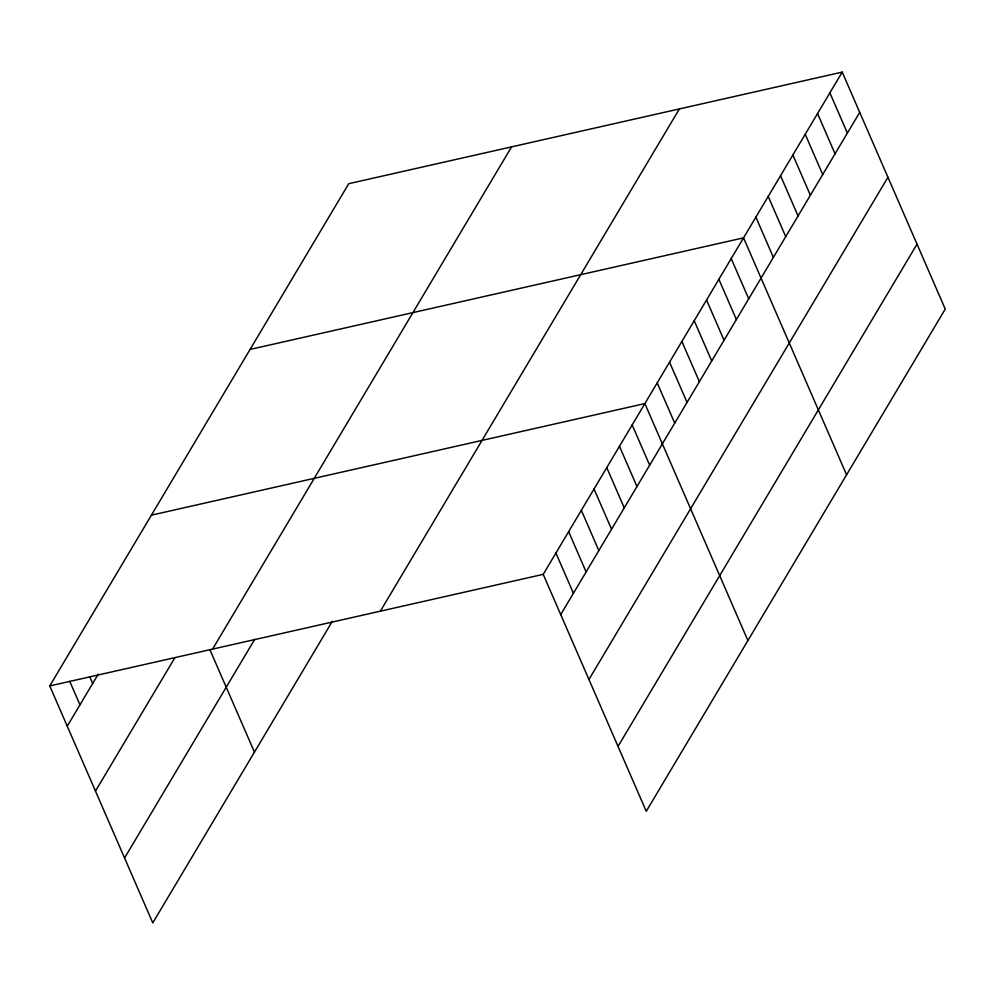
<?xml version="1.0" encoding="UTF-8"?>
<svg xmlns="http://www.w3.org/2000/svg" width="995" height="995" viewBox="0 0 995 995"><rect width="100%" height="100%" fill="white"/><g stroke="black" fill="none" stroke-linecap="round" stroke-linejoin="round"><path stroke-width="1.49" d="M332.305 621.353L152.782 922.887L49.75 685.928L348.747 183.689L842.218 72.113L945.25 309.072L646.252 811.311L543.22 574.351L842.218 72.113M67.25 726.176L98.231 674.15M95.483 791.087L174.896 657.683M212.594 649.101L511.592 146.862M124.562 857.976L254.745 639.3M380.376 611.166L679.374 108.928M560.72 614.599L859.717 112.36M588.94 679.51L887.938 177.272M618.019 746.399L917.029 244.161M250.081 349.432L743.551 237.855L846.583 474.814M151.414 515.161L644.872 403.584L747.904 640.556M49.75 685.928L543.22 574.351M829.88 92.834L847.379 133.081M817.542 113.542L835.054 153.802M805.216 134.263L822.716 174.511M792.878 154.984L810.378 195.231M780.553 175.692L798.052 215.952M768.215 196.413L785.714 236.661M755.877 217.134L773.376 257.382M731.213 258.563L748.713 298.823M718.875 279.284L736.375 319.532M706.549 300.005L724.049 340.253M694.211 320.713L711.711 360.974M681.873 341.434L699.373 381.682M669.548 362.155L687.047 402.403M657.21 382.876L674.709 423.124M632.173 424.94L649.673 465.187M619.462 446.282L636.962 486.53M606.751 467.625L624.251 507.873M594.04 488.968L611.552 529.216M581.341 510.311L598.841 550.571M568.63 531.653L586.13 571.914M555.919 553.009L573.418 593.256M209.858 649.586L254.446 752.133M89.649 676.55L92.672 683.49M69.7 681.239L79.961 704.833"/></g></svg>
